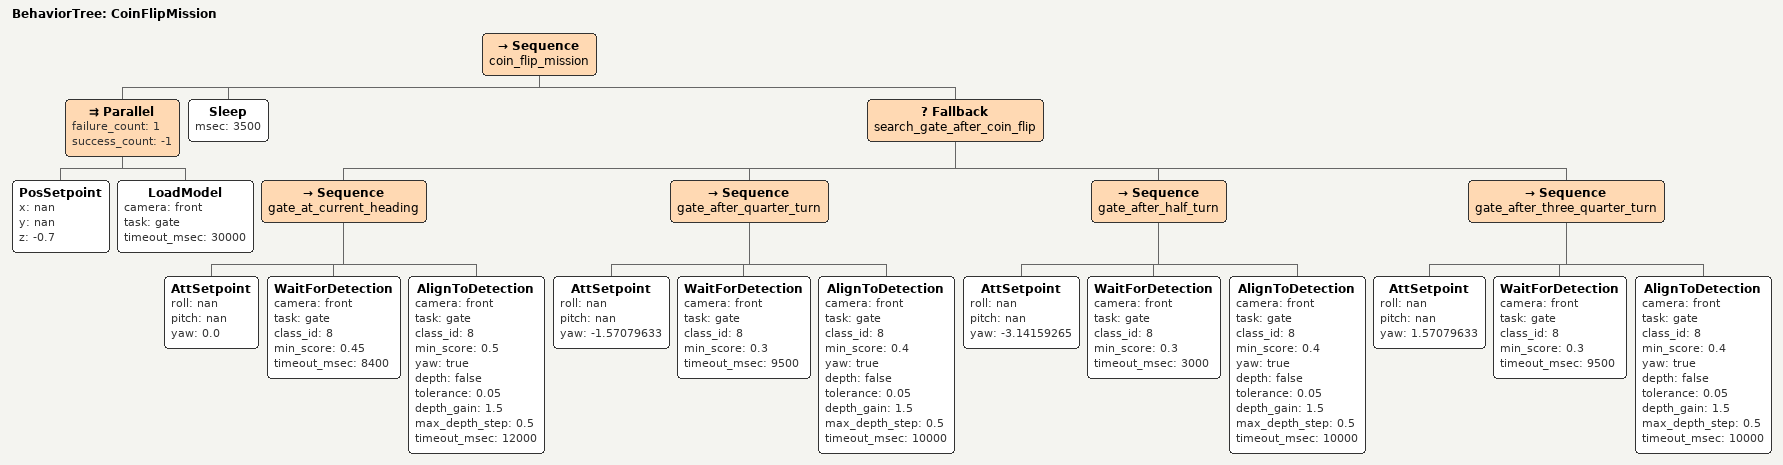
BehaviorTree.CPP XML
<?xml version="1.0" encoding="UTF-8"?>
<!--
  Coin flip: find the gate from whichever way the vehicle was set down, and
  face it. Class 8 is the gate post-processor's left-opening target, which
  GateMission goes on to search for.
-->
<root BTCPP_format="4"
      main_tree_to_execute="CoinFlipMission">
  <BehaviorTree ID="CoinFlipMission">
    <Sequence name="coin_flip_mission">
      <!-- The role images are at about this depth. -->
      <Parallel failure_count="1"
                success_count="-1">
        <PosSetpoint x="nan"
                     y="nan"
                     z="-0.7"/>
        <LoadModel camera="front"
                   task="gate"
                   timeout_msec="30000"/>
      </Parallel>
      <Sleep msec="3500"/>
      <Fallback name="search_gate_after_coin_flip">
        <Sequence name="gate_at_current_heading">
          <AttSetpoint roll="nan"
                       pitch="nan"
                       yaw="0.0"/>
          <WaitForDetection camera="front"
                            task="gate"
                            class_id="8"
                            min_score="0.45"
                            timeout_msec="8400"/>
          <AlignToDetection camera="front"
                            task="gate"
                            class_id="8"
                            min_score="0.5"
                            yaw="true"
                            depth="false"
                            tolerance="0.05"
                            depth_gain="1.5"
                            max_depth_step="0.5"
                            timeout_msec="12000"/>
        </Sequence>
        <Sequence name="gate_after_quarter_turn">
          <AttSetpoint roll="nan"
                       pitch="nan"
                       yaw="-1.57079633"/>
          <WaitForDetection camera="front"
                            task="gate"
                            class_id="8"
                            min_score="0.3"
                            timeout_msec="9500"/>
          <AlignToDetection camera="front"
                            task="gate"
                            class_id="8"
                            min_score="0.4"
                            yaw="true"
                            depth="false"
                            tolerance="0.05"
                            depth_gain="1.5"
                            max_depth_step="0.5"
                            timeout_msec="10000"/>
        </Sequence>
        <Sequence name="gate_after_half_turn">
          <AttSetpoint roll="nan"
                       pitch="nan"
                       yaw="-3.14159265"/>
          <WaitForDetection camera="front"
                            task="gate"
                            class_id="8"
                            min_score="0.3"
                            timeout_msec="3000"/>
          <AlignToDetection camera="front"
                            task="gate"
                            class_id="8"
                            min_score="0.4"
                            yaw="true"
                            depth="false"
                            tolerance="0.05"
                            depth_gain="1.5"
                            max_depth_step="0.5"
                            timeout_msec="10000"/>
        </Sequence>
        <!-- Heads only puts the sub parallel to the gate (handbook 3.2.1),
             so the gate can be on either side: check the other quarter too. -->
        <Sequence name="gate_after_three_quarter_turn">
          <AttSetpoint roll="nan"
                       pitch="nan"
                       yaw="1.57079633"/>
          <WaitForDetection camera="front"
                            task="gate"
                            class_id="8"
                            min_score="0.3"
                            timeout_msec="9500"/>
          <AlignToDetection camera="front"
                            task="gate"
                            class_id="8"
                            min_score="0.4"
                            yaw="true"
                            depth="false"
                            tolerance="0.05"
                            depth_gain="1.5"
                            max_depth_step="0.5"
                            timeout_msec="10000"/>
        </Sequence>
      </Fallback>
    </Sequence>
  </BehaviorTree>

</root>
